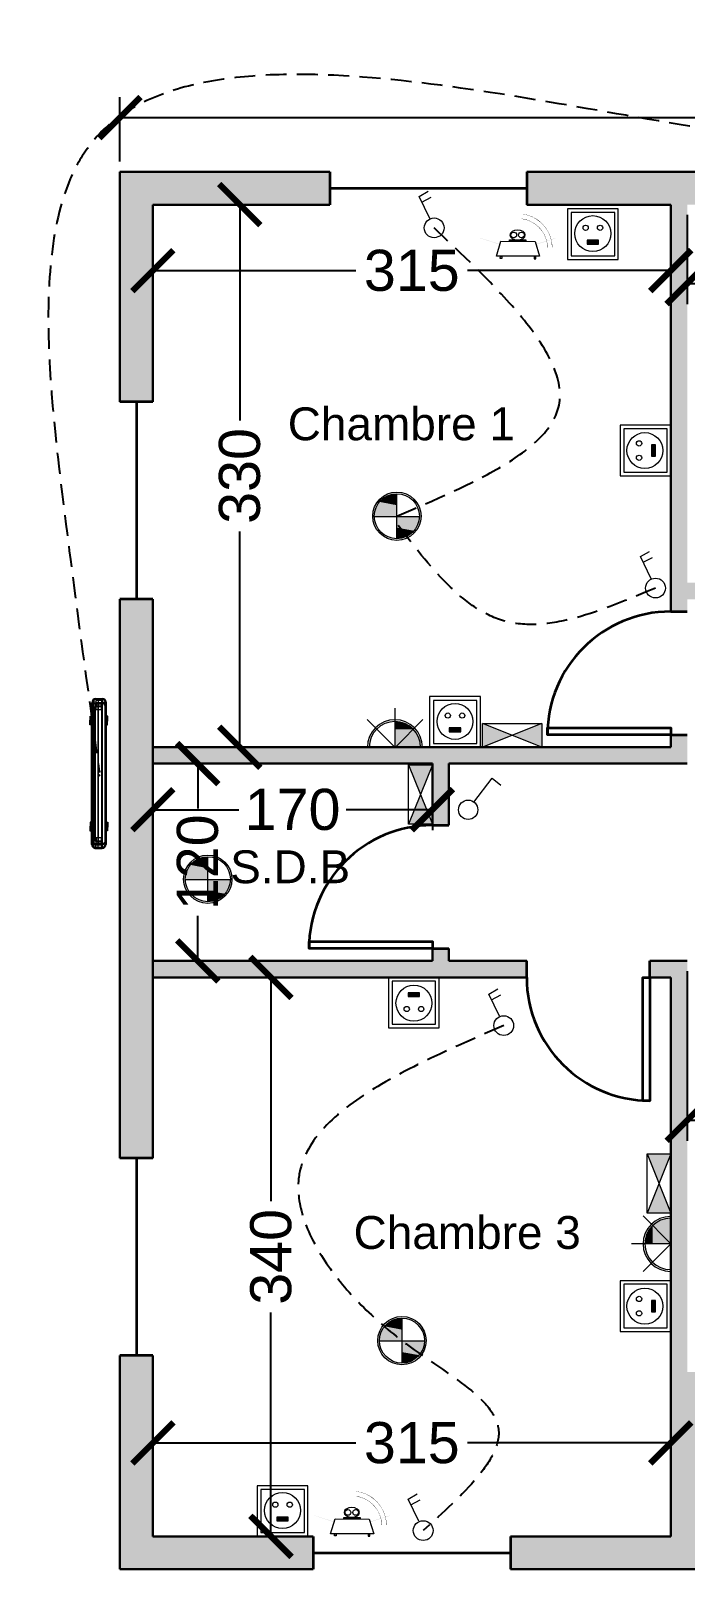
# Model space of a CAD drawing. Header units: centimetres. Extents: x -1638 to 1136, y -35 to 948.
# Drawn here: x -54 to 344, y 0 to 936 of the extents above; entities that cross this region are included whole.
import ezdxf

# ---------------------------------------------------------------- set-up
doc = ezdxf.new("R2010")
doc.units = ezdxf.units.CM
doc.linetypes.add('INTERROMPU', pattern=[19.05, 12.7, -6.35])
for name, color, linetype in [('1 - Blocs Electriques', 1, 'Continuous'), ('PDF _APD ECL', 1, 'Continuous'), ('PDF _B Appareillage', 5, 'Continuous'), ('PDF _ECLAIRAGE', 1, 'Continuous'), ('PDF _Electricté', 7, 'Continuous')]:
    doc.layers.add(name, color=color, linetype=linetype)
for name, color, linetype, lineweight in [('Cotation', 110, 'Continuous', 25), ('Elect Conn', 3, 'INTERROMPU', 25), ('Hachures', 150, 'Continuous', 25), ('Murs', 7, 'Continuous', 30), ('Ouvertures', 30, 'Continuous', 35), ('Textes', 6, 'Continuous', 25)]:
    doc.layers.add(name, color=color, linetype=linetype, lineweight=lineweight)
doc.styles.get("Standard").update_dxf_attribs({"font": 'arial.ttf'})
doc.dimstyles.new('ISO-25', dxfattribs={"dimscale": 10, "dimtxt": 2.5, "dimasz": 2.5, "dimexe": 1.25, "dimexo": 0.625, "dimtad": 0, "dimdec": 0, "dimtxsty": 'Standard', "dimblk": 'ARCHTICK', "dimcen": 2.5, "dimadec": 0, "dimazin": 0, "dimtfac": 1, "dimtdec": 0, "dimtmove": 0, "dimatfit": 3, "dimfxl": 1, "dimarcsym": 0})

# ---------------------------------------------------------------- blocks, each defined once
blk = doc.blocks.new('*U2')
for p, q in [((0, 0), (0, -100)), ((750, 0), (750, -100))]:
    blk.add_line(p, q)
blk.add_lwpolyline([(0, 0), (0, 750), (43.75, 750), (43.75, 0)], close=True)
blk.add_arc((0, 0), 750, 0, 90)
blk = doc.blocks.new('Window')
at = {"layer": 'Ouvertures'}
for p, q in [((-60, 10), (-60, -10)), ((60, 10), (60, -10)), ((-60, 0), (60, 0))]:
    blk.add_line(p, q, dxfattribs=at)
blk = doc.blocks.new('_ArchTick')
at = {"color": 0, "linetype": 'ByBlock', "const_width": 0.15}
blk.add_lwpolyline([(-0.5, -0.5), (0.5, 0.5)], dxfattribs=at)
blk = doc.blocks.new('*D6')
at = {"layer": 'Cotation', "color": 0, "lineweight": -2, "transparency": 16777216}
for p, q in [((0, 856.25), (0, 895.49)), ((990, 856.25), (990, 895.49)), ((0, 882.99), (461.17, 882.99)), ((990, 882.99), (528.83, 882.99))]:
    blk.add_line(p, q, dxfattribs=at)
at = {"layer": 'Defpoints', "color": 0, "transparency": 16777216}
for p in [(990, 882.99), (0, 850), (990, 850)]:
    blk.add_point(p, dxfattribs=at)
at = {"layer": 'Cotation', "color": 0, "lineweight": -2, "transparency": 16777216, "xscale": 25, "yscale": 25, "zscale": 25, "rotation": 180}
blk.add_blockref('_ArchTick', (0, 882.99), dxfattribs=at)
at = {"layer": 'Cotation', "color": 0, "lineweight": -2, "transparency": 16777216, "xscale": 25, "yscale": 25, "zscale": 25}
blk.add_blockref('_ArchTick', (990, 882.99), dxfattribs=at)
at = {"layer": 'Cotation', "color": 0, "transparency": 16777216, "insert": (495, 882.99), "char_height": 25, "attachment_point": 5}
blk.add_mtext('990', dxfattribs=at)
blk = doc.blocks.new('*D8')
at = {"layer": 'Cotation', "color": 0, "lineweight": -2, "transparency": 16777216}
for p, q in [((26.25, 830), (85.35, 830)), ((72.85, 830), (72.85, 698.82)), ((72.85, 500), (72.85, 631.18)), ((26.25, 500), (85.35, 500))]:
    blk.add_line(p, q, dxfattribs=at)
at = {"layer": 'Defpoints', "color": 0, "transparency": 16777216}
for p in [(20, 830), (20, 500), (72.85, 500)]:
    blk.add_point(p, dxfattribs=at)
at = {"layer": 'Cotation', "color": 0, "lineweight": -2, "transparency": 16777216, "xscale": 25, "yscale": 25, "zscale": 25}
for p, rotation in [((72.85, 830), 90), ((72.85, 500), 270)]:
    blk.add_blockref('_ArchTick', p, dxfattribs=dict(at, rotation=rotation))
at = {"layer": 'Cotation', "color": 0, "transparency": 16777216, "insert": (72.85, 665), "char_height": 25, "attachment_point": 5, "rotation": 90}
blk.add_mtext('330', dxfattribs=at)
blk = doc.blocks.new('*D9')
at = {"layer": 'Cotation', "color": 0, "lineweight": -2, "transparency": 16777216}
for p, q in [((20, 823.75), (20, 777.4)), ((335, 823.75), (335, 777.4)), ((20, 789.9), (143.55, 789.9)), ((335, 789.9), (211.45, 789.9))]:
    blk.add_line(p, q, dxfattribs=at)
at = {"layer": 'Defpoints', "color": 0, "transparency": 16777216}
for p in [(20, 830), (335, 830), (335, 789.9)]:
    blk.add_point(p, dxfattribs=at)
at = {"layer": 'Cotation', "color": 0, "lineweight": -2, "transparency": 16777216, "xscale": 25, "yscale": 25, "zscale": 25, "rotation": 180}
blk.add_blockref('_ArchTick', (20, 789.9), dxfattribs=at)
at = {"layer": 'Cotation', "color": 0, "lineweight": -2, "transparency": 16777216, "xscale": 25, "yscale": 25, "zscale": 25}
blk.add_blockref('_ArchTick', (335, 789.9), dxfattribs=at)
at = {"layer": 'Cotation', "color": 0, "transparency": 16777216, "insert": (177.5, 789.9), "char_height": 25, "attachment_point": 5}
blk.add_mtext('315', dxfattribs=at)
blk = doc.blocks.new('*D11')
at = {"layer": 'Cotation', "color": 0, "lineweight": -2, "transparency": 16777216}
for p, q in [((26.25, 490), (59.78, 490)), ((47.28, 490), (47.28, 462.65)), ((47.28, 370), (47.28, 397.35)), ((26.25, 370), (59.78, 370))]:
    blk.add_line(p, q, dxfattribs=at)
at = {"layer": 'Defpoints', "color": 0, "transparency": 16777216}
for p in [(20, 490), (20, 370), (47.28, 370)]:
    blk.add_point(p, dxfattribs=at)
at = {"layer": 'Cotation', "color": 0, "lineweight": -2, "transparency": 16777216, "xscale": 25, "yscale": 25, "zscale": 25}
for p, rotation in [((47.28, 490), 90), ((47.28, 370), 270)]:
    blk.add_blockref('_ArchTick', p, dxfattribs=dict(at, rotation=rotation))
at = {"layer": 'Cotation', "color": 0, "transparency": 16777216, "insert": (47.28, 430), "char_height": 25, "attachment_point": 5, "rotation": 90}
blk.add_mtext('120', dxfattribs=at)
blk = doc.blocks.new('*D12')
at = {"layer": 'Cotation', "color": 0, "lineweight": -2, "transparency": 16777216}
for p, q in [((26.25, 360), (104.37, 360)), ((91.87, 360), (91.87, 223.82)), ((91.87, 20), (91.87, 156.18)), ((26.25, 20), (104.37, 20))]:
    blk.add_line(p, q, dxfattribs=at)
at = {"layer": 'Defpoints', "color": 0, "transparency": 16777216}
for p in [(20, 360), (91.87, 360), (20, 20)]:
    blk.add_point(p, dxfattribs=at)
at = {"layer": 'Cotation', "color": 0, "lineweight": -2, "transparency": 16777216, "xscale": 25, "yscale": 25, "zscale": 25}
for p, rotation in [((91.87, 360), 90), ((91.87, 20), 270)]:
    blk.add_blockref('_ArchTick', p, dxfattribs=dict(at, rotation=rotation))
at = {"layer": 'Cotation', "color": 0, "transparency": 16777216, "insert": (91.87, 190), "char_height": 25, "attachment_point": 5, "rotation": 90}
blk.add_mtext('340', dxfattribs=at)
blk = doc.blocks.new('*D13')
at = {"layer": 'Cotation', "color": 0, "lineweight": -2, "transparency": 16777216}
for p, q in [((20, 26.25), (20, 89.33)), ((335, 26.25), (335, 89.33)), ((20, 76.83), (143.55, 76.83)), ((335, 76.83), (211.45, 76.83))]:
    blk.add_line(p, q, dxfattribs=at)
at = {"layer": 'Defpoints', "color": 0, "transparency": 16777216}
for p in [(335, 76.83), (20, 20), (335, 20)]:
    blk.add_point(p, dxfattribs=at)
at = {"layer": 'Cotation', "color": 0, "lineweight": -2, "transparency": 16777216, "xscale": 25, "yscale": 25, "zscale": 25, "rotation": 180}
blk.add_blockref('_ArchTick', (20, 76.83), dxfattribs=at)
at = {"layer": 'Cotation', "color": 0, "lineweight": -2, "transparency": 16777216, "xscale": 25, "yscale": 25, "zscale": 25}
blk.add_blockref('_ArchTick', (335, 76.83), dxfattribs=at)
at = {"layer": 'Cotation', "color": 0, "transparency": 16777216, "insert": (177.5, 76.83), "char_height": 25, "attachment_point": 5}
blk.add_mtext('315', dxfattribs=at)
blk = doc.blocks.new('*D17')
at = {"layer": 'Cotation', "color": 0, "lineweight": -2, "transparency": 16777216}
for p, q in [((345, 823.75), (345, 769.58)), ((660, 823.75), (660, 769.58)), ((345, 782.08), (468.55, 782.08)), ((660, 782.08), (536.45, 782.08))]:
    blk.add_line(p, q, dxfattribs=at)
at = {"layer": 'Defpoints', "color": 0, "transparency": 16777216}
for p in [(345, 830), (660, 830), (660, 782.08)]:
    blk.add_point(p, dxfattribs=at)
at = {"layer": 'Cotation', "color": 0, "lineweight": -2, "transparency": 16777216, "xscale": 25, "yscale": 25, "zscale": 25, "rotation": 180}
blk.add_blockref('_ArchTick', (345, 782.08), dxfattribs=at)
at = {"layer": 'Cotation', "color": 0, "lineweight": -2, "transparency": 16777216, "xscale": 25, "yscale": 25, "zscale": 25}
blk.add_blockref('_ArchTick', (660, 782.08), dxfattribs=at)
at = {"layer": 'Cotation', "color": 0, "transparency": 16777216, "insert": (502.5, 782.08), "char_height": 25, "attachment_point": 5}
blk.add_mtext('315', dxfattribs=at)
blk = doc.blocks.new('*D18')
at = {"layer": 'Cotation', "color": 0, "lineweight": -2, "transparency": 16777216}
for p, q in [((20, 483.75), (20, 449.51)), ((190, 483.75), (190, 449.51)), ((20, 462.01), (72.35, 462.01)), ((190, 462.01), (137.65, 462.01))]:
    blk.add_line(p, q, dxfattribs=at)
at = {"layer": 'Defpoints', "color": 0, "transparency": 16777216}
for p in [(20, 490), (190, 490), (190, 462.01)]:
    blk.add_point(p, dxfattribs=at)
at = {"layer": 'Cotation', "color": 0, "lineweight": -2, "transparency": 16777216, "xscale": 25, "yscale": 25, "zscale": 25, "rotation": 180}
blk.add_blockref('_ArchTick', (20, 462.01), dxfattribs=at)
at = {"layer": 'Cotation', "color": 0, "lineweight": -2, "transparency": 16777216, "xscale": 25, "yscale": 25, "zscale": 25}
blk.add_blockref('_ArchTick', (190, 462.01), dxfattribs=at)
at = {"layer": 'Cotation', "color": 0, "transparency": 16777216, "insert": (105, 462.01), "char_height": 25, "attachment_point": 5}
blk.add_mtext('170', dxfattribs=at)
blk = doc.blocks.new('*D19')
at = {"layer": 'Cotation', "color": 0, "lineweight": -2, "transparency": 16777216}
for p, q in [((345, 363.75), (345, 260.61)), ((485, 363.75), (485, 260.61)), ((345, 273.11), (382.35, 273.11)), ((485, 273.11), (447.65, 273.11))]:
    blk.add_line(p, q, dxfattribs=at)
at = {"layer": 'Defpoints', "color": 0, "transparency": 16777216}
for p in [(345, 370), (485, 370), (485, 273.11)]:
    blk.add_point(p, dxfattribs=at)
at = {"layer": 'Cotation', "color": 0, "lineweight": -2, "transparency": 16777216, "xscale": 25, "yscale": 25, "zscale": 25, "rotation": 180}
blk.add_blockref('_ArchTick', (345, 273.11), dxfattribs=at)
at = {"layer": 'Cotation', "color": 0, "lineweight": -2, "transparency": 16777216, "xscale": 25, "yscale": 25, "zscale": 25}
blk.add_blockref('_ArchTick', (485, 273.11), dxfattribs=at)
at = {"layer": 'Cotation', "color": 0, "transparency": 16777216, "insert": (415, 273.11), "char_height": 25, "attachment_point": 5}
blk.add_mtext('140', dxfattribs=at)
blk = doc.blocks.new('Hublot étanche  de 2x9W')
at = {"layer": 'PDF _ECLAIRAGE', "color": 3, "lineweight": 0}
for points in [[(0.03, 0.37), (0.03, 11.07)], [(-5.32, 5.72), (5.38, 5.72)]]:
    blk.add_lwpolyline(points, dxfattribs=at)
for radius in [5.76, 5.37]:
    blk.add_circle((0, 5.76), radius, dxfattribs=at)
at = {"layer": 'PDF _ECLAIRAGE', "color": 3, "transparency": 33554559}
for points in [[(0.03, 10.98), (-0.88, 10.98), (0.03, 11.07)], [(-5.23, 6.63), (0.03, 6.63), (-4.97, 7.55)], [(-4.97, 7.55), (0.03, 7.55), (-4.58, 8.37)], [(0.03, 6.63), (-4.97, 7.55), (0.03, 7.55)], [(-4.58, 8.37), (0.03, 8.37), (-4.06, 9.16)], [(0.03, 7.55), (-4.58, 8.37), (0.03, 8.37)], [(-4.06, 9.16), (0.03, 9.16), (-3.41, 9.81)], [(0.03, 8.37), (-4.06, 9.16), (0.03, 9.16)], [(-3.41, 9.81), (0.03, 9.81), (-2.62, 10.37)], [(0.03, 9.16), (-3.41, 9.81), (0.03, 9.81)], [(-2.62, 10.37), (0.03, 10.37), (-1.8, 10.77)], [(0.03, 9.81), (-2.62, 10.37), (0.03, 10.37)], [(0.03, 10.77), (-1.8, 10.77), (-0.88, 10.98)], [(0.03, 10.37), (-1.8, 10.77), (0.03, 10.77)], [(0.03, 10.77), (0.03, 10.98), (-0.88, 10.98)], [(-5.32, 5.72), (0.03, 5.72), (-5.23, 6.63)], [(0.03, 5.72), (-5.23, 6.63), (0.03, 6.63)], [(0.03, 4.81), (5.34, 4.81), (0.03, 5.72)], [(5.34, 4.81), (0.03, 5.72), (5.38, 5.72)], [(0.03, 3.89), (5.08, 3.89), (0.03, 4.81)], [(5.08, 3.89), (0.03, 4.81), (5.34, 4.81)], [(0.03, 3.02), (4.68, 3.02), (0.03, 3.89)], [(4.68, 3.02), (0.03, 3.89), (5.08, 3.89)], [(0.03, 2.28), (4.16, 2.28), (0.03, 3.02)], [(4.16, 2.28), (0.03, 3.02), (4.68, 3.02)], [(0.03, 1.63), (3.47, 1.63), (0.03, 2.28)], [(3.47, 1.63), (0.03, 2.28), (4.16, 2.28)], [(0.03, 1.07), (2.73, 1.07), (0.03, 1.63)], [(2.73, 1.07), (0.03, 1.63), (3.47, 1.63)], [(0.03, 0.67), (1.86, 0.67), (0.03, 1.07)], [(1.86, 0.67), (0.03, 1.07), (2.73, 1.07)], [(0.03, 0.46), (0.99, 0.46), (0.03, 0.67)], [(0.99, 0.46), (0.03, 0.67), (1.86, 0.67)], [(0.03, 0.37), (0.03, 0.46), (0.99, 0.46)]]:
    blk.add_solid(points, dxfattribs=at)
blk = doc.blocks.new('Applique murale décorative étanche 1x9W')
at = {"layer": 'PDF _APD ECL', "color": 3, "lineweight": 0}
for points in [[(6.63, 6.61), (-0.02, 0), (-0.02, 9.35)], [(-6.63, 6.61), (-0.02, 0), (-9.37, 0)], [(9.37, 0), (-0.02, 0)]]:
    blk.add_lwpolyline(points, dxfattribs=at)
at = {"layer": 'PDF _ECLAIRAGE', "color": 3, "lineweight": 0}
for points in [[(-0.02, 0), (-0.02, 6.09)], [(6.55, 0), (-6.55, 0)], [(6.11, 0), (-6.11, 0)]]:
    blk.add_lwpolyline(points, dxfattribs=at)
for radius in [6.55, 6.11]:
    blk.add_arc((-0.05, 0.04), radius, 0, 180, dxfattribs=at)
at = {"layer": 'PDF _ECLAIRAGE', "color": 3, "transparency": 33554559}
for points in [[(-0.02, 6.09), (0.94, 6.05), (-0.02, 6.05)], [(0.94, 6.05), (-0.02, 6.05), (1.89, 5.83)], [(-0.02, 6.05), (1.89, 5.83), (-0.02, 5.83)], [(1.89, 5.83), (-0.02, 5.83), (2.76, 5.44)], [(-0.02, 5.83), (2.76, 5.44), (-0.02, 5.44)], [(2.76, 5.44), (-0.02, 5.44), (3.59, 4.96)], [(-0.02, 5.44), (3.59, 4.96), (-0.02, 4.96)], [(3.59, 4.96), (-0.02, 4.96), (4.33, 4.31)], [(-0.02, 4.96), (4.33, 4.31), (-0.02, 4.31)], [(4.33, 4.31), (-0.02, 4.31), (4.94, 3.57)], [(-0.02, 4.31), (4.94, 3.57), (-0.02, 3.57)], [(4.94, 3.57), (-0.02, 3.57), (5.46, 2.78)], [(-0.02, 3.57), (5.46, 2.78), (-0.02, 2.78)], [(5.46, 2.78), (-0.02, 2.78), (5.81, 1.87)], [(-0.02, 2.78), (5.81, 1.87), (-0.02, 1.87)], [(5.81, 1.87), (-0.02, 1.87), (6.02, 0.96)], [(-0.02, 1.87), (6.02, 0.96), (-0.02, 0.96)], [(6.02, 0.96), (-0.02, 0.96), (6.11, 0)], [(-0.02, 0.96), (6.11, 0), (-0.02, 0)]]:
    blk.add_solid(points, dxfattribs=at)
blk = doc.blocks.new('Luminaire étanche LED 1x18W')
at = {"layer": 'PDF _APD ECL', "color": 7, "lineweight": 0}
blk.add_circle((-0.03, 1.78), 0.196, dxfattribs=at)
at = {"layer": 'PDF _B Appareillage', "lineweight": 0}
for points in [[(-13.22, 3.48), (-12.05, 3.48), (-12.05, 3.83), (-13.22, 3.83)], [(-13.14, 3.57), (-12.14, 3.57), (-12.14, 3.74), (-13.14, 3.74)], [(13.22, 3.48), (12.05, 3.48), (12.05, 3.83), (13.22, 3.83)], [(13.14, 3.57), (12.14, 3.57), (12.14, 3.74), (13.14, 3.74)], [(-13.22, 0), (-12.05, 0), (-12.05, -0.39), (-13.22, -0.39)], [(13.22, 0), (12.05, 0), (12.05, -0.39), (13.22, -0.39)], [(-13.14, -0.09), (-12.14, -0.09), (-12.14, -0.3), (-13.14, -0.3)], [(13.14, -0.09), (12.14, -0.09), (12.14, -0.3), (13.14, -0.3)]]:
    blk.add_lwpolyline(points, close=True, dxfattribs=at)
for points in [[(-17.44, 0.96), (-17.44, 2.48)], [(17.14, 2.61), (-17.14, 2.61)], [(-17.14, 0.96), (-17.14, 2.48)], [(17.14, 1.61), (-17.14, 1.61)], [(17.05, 0.61), (-17.05, 0.61)], [(-16.44, 3.48), (16.44, 3.48)], [(-16.44, 3.18), (16.44, 3.18)], [(16.44, 0.26), (-16.44, 0.26)], [(16.44, 0), (-16.44, 0)], [(17.14, 2.48), (17.1, 0.96)], [(17.44, 2.48), (17.44, 0.96)]]:
    blk.add_lwpolyline(points, dxfattribs=at)
at = {"layer": 'PDF _B Appareillage', "color": 7, "lineweight": 0}
for points in [[(-17.01, 0.96), (-16.49, 0.96), (-16.49, 2.44), (-17.01, 2.44)], [(16.57, 0.96), (17.1, 0.96), (17.1, 2.44), (16.57, 2.44)]]:
    blk.add_lwpolyline(points, close=True, dxfattribs=at)
for points in [[(-16.49, 1.04), (-15.7, 1.04), (-15.7, 2.35), (-16.49, 2.35)], [(15.66, 2.44), (-15.57, 2.44)], [(15.66, 0.91), (-15.57, 0.91)], [(16.57, 2.35), (15.79, 2.35), (15.79, 1.04), (16.57, 1.04)]]:
    blk.add_lwpolyline(points, dxfattribs=at)
at = {"layer": 'PDF _B Appareillage', "lineweight": 0}
for centre, radius, start, end in [((-16.47, 2.52), 0.979, 90, 180), ((-16.47, 1), 0.979, 180, 270), ((-16.47, 2.52), 0.718, 90, 180), ((-16.47, 1), 0.718, 183.1201, 269.9396), ((16.41, 2.52), 0.979, 0, 90), ((16.41, 2.52), 0.718, 0, 90), ((16.41, 1), 0.979, 270, 360), ((16.41, 1), 0.718, 270.0604, 356.8799)]:
    blk.add_arc(centre, radius, start, end, dxfattribs=at)
at = {"layer": 'PDF _B Appareillage', "color": 7, "lineweight": 0}
for centre, start, end in [((-15.6, 2.39), 90.0001, 179.9999), ((-15.6, 1.08), 180.0001, 269.9999), ((15.63, 2.39), 0, 89.9999), ((15.63, 1.08), 270.0001, 359.9999)]:
    blk.add_arc(centre, 0.109, start, end, dxfattribs=at)
blk = doc.blocks.new('Interrupteur va et vient')
at = {"layer": 'PDF _Electricté', "lineweight": 0}
for points in [[(-0.68, 3.05), (-2.38, 6.57), (-0.94, 7.4)], [(-1.94, 5.66), (-0.46, 6.44)]]:
    blk.add_lwpolyline(points, dxfattribs=at)
blk.add_circle((0, 1.57), 1.57, dxfattribs=at)
blk = doc.blocks.new('Interrupteur simple allumage')
at = {"layer": 'PDF _Electricté', "lineweight": 0}
blk.add_lwpolyline([(-0.75, 2.84), (-3.19, 7.02), (-1.62, 7.84)], dxfattribs=at)
blk.add_circle((0, 1.54), 1.54, dxfattribs=at)
blk = doc.blocks.new('Applique mural décorative pour de lit chevet  6W')
at = {"layer": 'PDF _Electricté', "color": 6, "lineweight": 0}
for points in [[(8.16, 2.13, 0.09, 0.09, 0), (8.07, 3.28, 0.061, 0.061, 0), (7.79, 4.42, 0.0615, 0.0615, 0), (7.37, 5.5, 0.0434, 0.0434, 0), (6.79, 6.5, 0.0519, 0.0519, 0), (6.09, 7.42, 0.0971, 0.0971, 0), (5.26, 8.24, 0.0956, 0.0956, 0), (4.31, 8.92, 0.0608, 0.0608, 0), (3.31, 9.46, 0.0593, 0.0593, 0), (2.2, 9.85, 0.0434, 0.0434, 0), (1.07, 10.09, 0, 0, 0), (-0.11, 10.16, 0, 0, 0), (-1.24, 10.07, 0, 0, 0), (-2.39, 9.81, 0, 0, 0), (-3.48, 9.4, 0, 0, 0), (-4.48, 8.83, 0, 0, 0), (-5.39, 8.13, 0, 0, 0), (-6.22, 7.33, 0, 0, 0), (-6.92, 6.37, 0, 0, 0), (-7.48, 5.37, 0, 0, 0), (-7.9, 4.28, 0, 0, 0), (-8.13, 3.13, 0, 0, 0), (-8.22, 2, 0, 0, 0)], [(7.03, 2.09, 0.0901, 0.0901, 0), (6.94, 3.2, 0.0603, 0.0603, 0), (6.66, 4.26, 0.0596, 0.0596, 0), (6.22, 5.29, 0.0434, 0.0434, 0), (5.61, 6.2, 0.0844, 0.0844, 0), (4.89, 7.03, 0.0613, 0.0613, 0), (4.05, 7.72, 0.0596, 0.0596, 0), (3.09, 8.29, 0.0572, 0.0572, 0), (2.09, 8.7, 0.0867, 0.0867, 0), (1.02, 8.94, 0, 0, 0), (-0.07, 9.03, 0, 0, 0), (-1.2, 8.92, 0, 0, 0), (-2.24, 8.66, 0, 0, 0), (-3.26, 8.24, 0, 0, 0), (-4.18, 7.66, 0, 0, 0), (-5.05, 6.94, 0, 0, 0), (-5.74, 6.11, 0, 0, 0), (-6.31, 5.15, 0, 0, 0), (-6.74, 4.15, 0, 0, 0), (-6.98, 3.09, 0, 0, 0), (-7.07, 2, 0, 0, 0)]]:
    blk.add_lwpolyline(points, format="xyseb", dxfattribs=at)
for points in [[(1.89, 3.91), (1.89, 3.52), (-2.02, 3.57), (-2.02, 3.91)], [(5.15, 0), (4.07, 0), (-4.07, 0), (-5.15, 0), (-4.07, 3.57), (4.07, 3.52)], [(-3.85, 0), (-3.85, -0.52), (-4.24, -0.52), (-4.2, 0)], [(3.85, 0), (3.85, -0.57), (4.24, -0.57), (4.24, 0)]]:
    blk.add_lwpolyline(points, close=True, dxfattribs=at)
for centre in [(-1.01, 5.09), (0.82, 5.09)]:
    blk.add_circle(centre, 0.674, dxfattribs=at)
for points in [[(-0.09, 6.24), (-1.11, 6.24), (-1.94, 5.73), (-1.94, 5.09)], [(-1.94, 5.09), (-1.94, 4.46), (-1.12, 3.94), (-0.1, 3.94)], [(-0.1, 3.94), (0.92, 3.93), (1.75, 4.45), (1.75, 5.08)], [(1.75, 5.08), (1.76, 5.72), (0.93, 6.24), (-0.09, 6.24)]]:
    blk.add_open_spline(points, degree=3, dxfattribs=at)
at = {"layer": 'PDF _Electricté', "color": 6, "transparency": 33554559}
for points in [[(-4.28, 2.87), (-9.03, 4.35), (-9.03, 4.39)], [(-4.28, 2.78), (-4.28, 2.87), (-9.03, 4.35)], [(4.24, 2.87), (4.24, 2.78), (8.98, 4.35)], [(4.24, 2.78), (8.98, 4.35), (9.03, 4.31)]]:
    blk.add_solid(points, dxfattribs=at)
blk = doc.blocks.new('Boite de dérivation montage encastré')
at = {"layer": 'PDF _Electricté', "lineweight": 0}
blk.add_lwpolyline([(-6.63, 5.31), (6.63, 5.31), (6.63, 0), (-6.63, 0)], close=True, dxfattribs=at)
for points in [[(6.63, 5.31), (-6.63, 0)], [(6.63, 0), (-6.63, 5.31)]]:
    blk.add_lwpolyline(points, dxfattribs=at)
at = {"layer": 'PDF _Electricté', "color": 31, "true_color": 0xfecc66, "transparency": 33554559}
for points in [[(-6.63, 5.31), (0.02, 2.65), (-6.63, 2.65)], [(6.63, 5.31), (6.63, 2.65), (0.02, 2.65)], [(-6.63, 2.65), (0.02, 2.65), (-6.63, 0)], [(0.02, 2.65), (6.63, 2.65), (6.63, 0)]]:
    blk.add_solid(points, dxfattribs=at)
blk = doc.blocks.new('Prise électrique encastrée 2P+T 220V 16A')
at = {"layer": 'PDF _Electricté', "color": 4, "lineweight": 0}
for points in [[(5.68, 11.31), (-5.68, 11.31), (-5.68, 0), (5.68, 0)], [(4.89, 10.48), (-4.85, 10.48), (-4.85, 0.83), (4.89, 0.83)], [(1.28, 4.31), (-1.28, 4.31), (-1.28, 3.44), (1.28, 3.44)]]:
    blk.add_lwpolyline(points, close=True, dxfattribs=at)
for centre, radius in [((-0.01, 5.77), 4.02), ((-1.62, 7.08), 0.587), ((1.6, 7.08), 0.587)]:
    blk.add_circle(centre, radius, dxfattribs=at)
at = {"layer": 'PDF _Electricté', "color": 4, "transparency": 33554559}
for points in [[(1.28, 4.31), (-1.28, 4.31), (1.28, 3.44)], [(-1.28, 4.31), (1.28, 3.44), (-1.28, 3.44)]]:
    blk.add_solid(points, dxfattribs=at)

msp = doc.modelspace()

# ---------------------------------------------------------------- hatches: boundary and pattern name
at = {"layer": 'Hachures'}
h = msp.add_hatch(color=256, dxfattribs=at)
h.dxf.hatch_style = 1
h.paths.add_polyline_path([(127.56, 850), (0, 850), (0, 710), (20, 710), (20, 830), (127.56, 830)])
h.paths.add_polyline_path([(20, 590), (0, 590), (0, 250), (20, 250)])
h.paths.add_polyline_path([(20, 130), (0, 130), (0, 0), (117.5, 0), (117.5, 20), (20, 20)])
h.paths.add_polyline_path([(345, 370), (322.38, 370), (322.38, 360), (335, 360), (335, 20), (237.5, 20), (237.5, 0), (355, 0), (355, 100), (377.23, 100), (377.23, 120), (345, 120)])
h = msp.add_hatch(color=256, dxfattribs=at)
h.dxf.hatch_style = 1
h.paths.add_polyline_path([(437.8, 850), (247.56, 850), (247.56, 830), (335, 830), (335, 582.5), (345, 582.5), (345, 590), (577.5, 590), (577.5, 600), (345, 600), (345, 830), (437.8, 830)])
h.paths.add_polyline_path([(756.04, 850), (557.8, 850), (557.8, 830), (660, 830), (660, 600), (652.5, 600), (652.5, 590), (660, 590), (660, 552.5), (670, 552.5), (670, 830), (756.04, 830)])
h.paths.add_polyline_path([(990, 230), (970, 230), (970, 120), (827.5, 120), (827.5, 100), (990, 100)])
h.paths.add_polyline_path([(247.38, 370), (200, 370), (200, 377.5), (190, 377.5), (190, 370), (20, 370), (20, 360), (247.38, 360)])
h.paths.add_polyline_path([(345, 507.5), (335, 507.5), (335, 500), (20, 500), (20, 490), (190, 490), (190, 452.5), (200, 452.5), (200, 490), (345, 490)])

# ---------------------------------------------------------------- linework, layer by layer
at = {"layer": 'Elect Conn'}
for points in [[(497.23, 854.34), (307.74, 884.36), (-19.01, 865.38), (-34.21, 646.52), (-12.64, 485.18)], [(168.42, 640.53), (266.74, 706.66), (191.1, 815.9)], [(325.74, 596.82), (233.18, 576.94), (168.49, 635.75)], [(233.41, 330.68), (108.68, 237.45), (171.58, 138.95), (230.22, 85.34), (184.43, 23.5)]]:
    msp.add_spline(points, degree=3, dxfattribs=at)
at = {"layer": 'Murs'}
for p, q in [((0, 850), (0, 710)), ((127.56, 850), (0, 850)), ((437.8, 850), (247.56, 850)), ((20, 830), (20, 710)), ((127.56, 830), (20, 830)), ((335, 830), (247.56, 830)), ((335, 830), (335, 582.5)), ((0, 590), (0, 250)), ((20, 590), (20, 250)), ((335, 511.88), (335, 500)), ((20, 500), (335, 500)), ((20, 490), (190, 490)), ((190, 490), (190, 452.5)), ((200, 490), (200, 452.5)), ((200, 490), (345, 490)), ((190, 381.88), (190, 370)), ((200, 377.5), (200, 370)), ((20, 370), (190, 370)), ((200, 370), (247.38, 370)), ((322.38, 370), (345, 370)), ((20, 360), (247.38, 360)), ((318.01, 360), (335, 360)), ((335, 360), (335, 20)), ((0, 130), (0, 0)), ((20, 130), (20, 20)), ((20, 20), (117.5, 20)), ((237.5, 20), (335, 20)), ((0, 0), (117.5, 0)), ((237.5, 0), (355, 0))]:
    msp.add_line(p, q, dxfattribs=at)

# ---------------------------------------------------------------- block references
for name, p, xscale, yscale, zscale in [('Applique mural décorative pour de lit chevet  6W', (242.08, 798.6), 2.551555824457822, 2.551555824457822, 2.551555824457822), ('Prise électrique encastrée 2P+T 220V 16A', (287.65, 796.7), 2.720096749719602, 2.720096749719602, 2.720096749719602), ('Hublot étanche  de 2x9W', (168.42, 625.82), 2.551555824457822, 2.551555824457822, 2.551555824457822), ('Prise électrique encastrée 2P+T 220V 16A', (203.81, 500), 2.720096749719602, 2.720096749719602, 2.720096749719602), ('Applique murale décorative étanche 1x9W', (167.37, 499.89), 2.551555824457822, 2.551555824457822, 2.551555824457822), ('Boite de dérivation montage encastré', (238.51, 500), 2.720096749719602, 2.720096749719602, 2.720096749719602), ('Hublot étanche  de 2x9W', (53.44, 405.01), 2.551555824457822, 2.551555824457822, 2.551555824457822), ('Hublot étanche  de 2x9W', (171.51, 124.35), 2.551555824457822, 2.551555824457822, 2.551555824457822), ('Prise électrique encastrée 2P+T 220V 16A', (98.92, 20), 2.720096749719602, 2.720096749719602, 2.720096749719602), ('Applique mural décorative pour de lit chevet  6W', (141.24, 21.56), 2.551555824457822, 2.551555824457822, 2.551555824457822)]:
    msp.add_blockref(name, p, dxfattribs=dict(xscale=xscale, yscale=yscale, zscale=zscale))
for name, p, xscale, yscale, zscale, rotation in [('Prise électrique encastrée 2P+T 220V 16A', (335, 680.44), 2.720096749719602, 2.720096749719602, 2.720096749719602, 90), ('Luminaire étanche LED 1x18W', (-17.29, 482.78), 2.551555824457822, 2.551555824457822, 2.551555824457822, 270), ('Luminaire étanche LED 1x18W', (-17.18, 485.11), 2.551555824457822, 2.551555824457822, 2.551555824457822, 270), ('Boite de dérivation montage encastré', (190, 471.25), 2.720096749719602, 2.720096749719602, 2.720096749719602, 90), ('Prise électrique encastrée 2P+T 220V 16A', (178.79, 360), 2.720096749719602, 2.720096749719602, 2.720096749719602, 180), ('Boite de dérivation montage encastré', (335, 234.61), 2.720096749719602, 2.720096749719602, 2.720096749719602, 90), ('Applique murale décorative étanche 1x9W', (335, 197.99), 2.551555824457822, 2.551555824457822, 2.551555824457822, 89.99999999999999), ('Prise électrique encastrée 2P+T 220V 16A', (335, 160.05), 2.720096749719602, 2.720096749719602, 2.720096749719602, 90)]:
    msp.add_blockref(name, p, dxfattribs=dict(xscale=xscale, yscale=yscale, zscale=zscale, rotation=rotation))
at = {"layer": '1 - Blocs Electriques', "xscale": 3.827333736686732, "yscale": 3.827333736686732, "zscale": 3.827333736686732}
for p in [(191.1, 809.89), (325.74, 590.82), (233.41, 324.68), (184.43, 17.5)]:
    msp.add_blockref('Interrupteur va et vient', p, dxfattribs=at)
at = {"layer": '1 - Blocs Electriques', "xscale": 3.827333736686732, "yscale": 3.827333736686732, "zscale": 3.827333736686732, "rotation": 292.5590981765011}
msp.add_blockref('Interrupteur simple allumage', (206.35, 459.68), dxfattribs=at)
at = {"layer": 'Ouvertures'}
for p in [(187.56, 840), (177.5, 10)]:
    msp.add_blockref('Window', p, dxfattribs=at)
at = {"layer": 'Ouvertures', "rotation": 270}
for p in [(10, 650), (10, 190)]:
    msp.add_blockref('Window', p, dxfattribs=at)
at = {"layer": 'Ouvertures', "xscale": 0.1, "yscale": 0.1, "zscale": 0.1}
for p, rotation in [((335, 507.5), 90), ((190, 377.5), 90), ((322.38, 360), 180)]:
    msp.add_blockref('*U2', p, dxfattribs=dict(at, rotation=rotation))

# ---------------------------------------------------------------- texts
at = {"layer": 'Textes'}
for s, p in [('Chambre 1', (102.06, 686.71)), ('S.D.B', (67.05, 417.27)), ('Chambre 3', (142.1, 194.83))]:
    msp.add_text(s, height=20, dxfattribs=at).set_placement(p)

# ---------------------------------------------------------------- dimensions: what is measured, and where the dimension line sits
at = {"layer": 'Cotation'}
for base, p1, p2, picture, middle in [((990, 882.99), (0, 850), (990, 850), '*D6', (495, 882.99)), ((335, 789.9), (20, 830), (335, 830), '*D9', (177.5, 789.9)), ((660, 782.08), (345, 830), (660, 830), '*D17', (502.5, 782.08)), ((190, 462.01), (20, 490), (190, 490), '*D18', (105, 462.01)), ((485, 273.11), (345, 370), (485, 370), '*D19', (415, 273.11)), ((335, 76.83), (20, 20), (335, 20), '*D13', (177.5, 76.83))]:
    dim = msp.add_linear_dim(base=base, p1=p1, p2=p2, dimstyle='ISO-25', dxfattribs=at)
    dim.commit()
    dim.dimension.update_dxf_attribs({"geometry": picture, "text_midpoint": middle})
for base, p1, p2, picture, middle in [((72.85, 500), (20, 830), (20, 500), '*D8', (72.85, 665)), ((47.28, 370), (20, 490), (20, 370), '*D11', (47.28, 430)), ((91.87, 360), (20, 20), (20, 360), '*D12', (91.87, 190))]:
    dim = msp.add_linear_dim(base=base, p1=p1, p2=p2, angle=90, dimstyle='ISO-25', dxfattribs=at)
    dim.commit()
    dim.dimension.update_dxf_attribs({"geometry": picture, "text_midpoint": middle})

doc.saveas('drawing.dxf')
